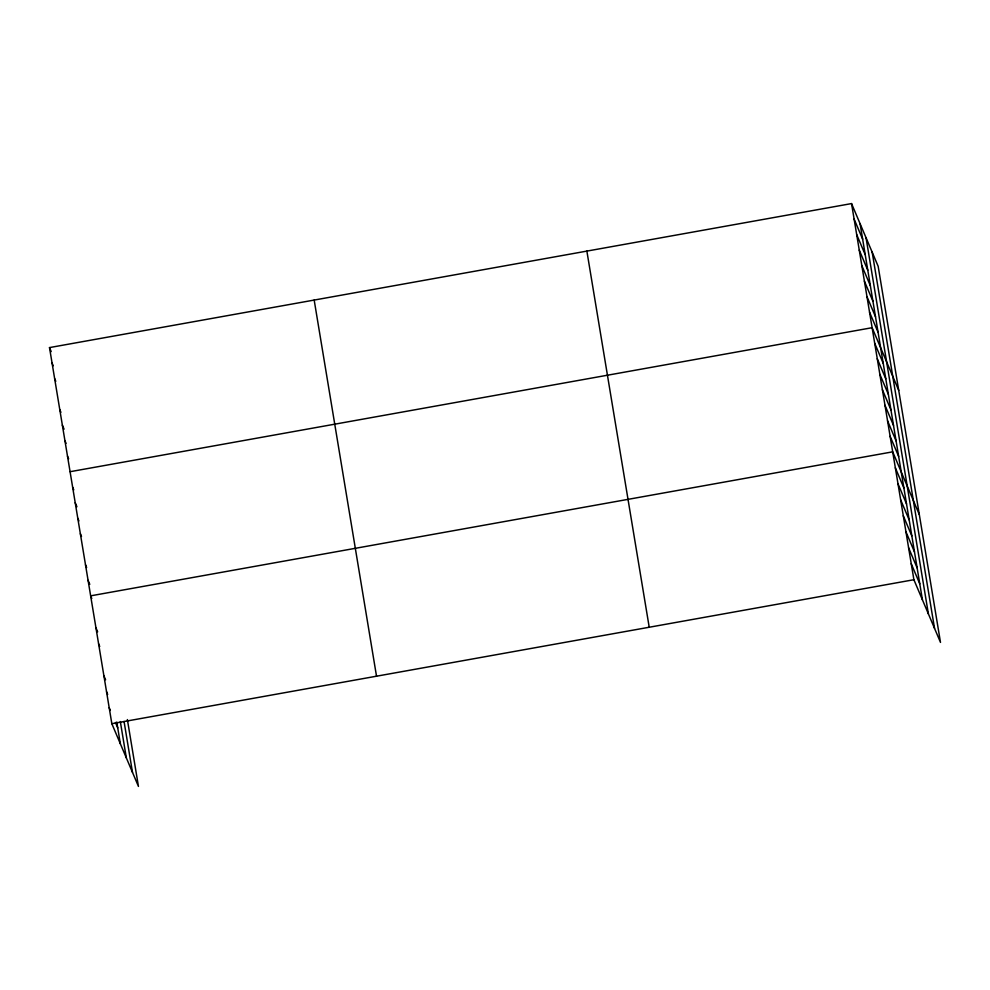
<?xml version="1.0" encoding="UTF-8"?>
<svg xmlns="http://www.w3.org/2000/svg" width="990" height="990" viewBox="0 0 990 990"><rect width="100%" height="100%" fill="white"/><g stroke="black" fill="none" stroke-linecap="round" stroke-linejoin="round"><path stroke-width="1.49" d="M127.376 719.569L138.452 786.419L111.845 723.727L49.5 347.589L851.548 203.581L878.155 266.273L940.5 642.411L913.894 579.719L851.548 203.581M70.067 471.71L872.116 327.702L898.734 390.394M111.845 723.727L913.894 579.719M854.123 219.099L862.649 239.184M856.684 234.605L865.223 254.702M859.258 250.124L867.785 270.221M861.832 265.642L870.359 285.726M864.406 281.16L872.933 301.245M866.98 296.678L875.507 316.763M869.542 312.184L878.08 332.281M874.69 343.221L883.216 363.318M877.264 358.739L885.79 378.824M879.838 374.257L888.364 394.342M882.399 389.763L890.938 409.86M884.973 405.281L893.5 425.378M887.547 420.8L896.074 440.897M890.121 436.318L898.648 456.402M919.302 514.528L892.695 451.836L90.647 595.844L91.785 598.517M895.344 467.825L903.87 487.909M897.992 483.801L906.518 503.898M900.64 499.789L909.166 519.886M903.288 515.778L911.815 535.875M905.937 531.766L914.463 551.851M908.585 547.755L917.111 567.839M911.233 563.731L919.772 583.828M49.5 347.589L51.208 351.599M52.074 363.095L53.212 365.78M54.648 378.613L55.786 381.299M59.784 409.65L60.922 412.323M62.358 425.168L64.065 429.177M64.932 440.674L66.07 443.359M67.506 456.192L68.644 458.877M72.641 487.229L73.78 489.901M75.215 502.747L76.923 506.756M77.789 518.265L78.928 520.938M80.363 533.771L81.502 536.456M85.499 564.807L86.637 567.48M88.073 580.326L89.781 584.347M95.943 627.808L97.651 631.83M98.592 643.797L99.73 646.482M103.888 675.774L105.596 679.784M106.549 691.763L107.675 694.435M109.197 707.739L110.335 710.424M115.446 722.477L117.723 727.836M872.19 252.215L934.535 628.353M866.04 237.724L928.385 613.874M860.075 223.666L922.42 599.816M586.872 251.101L649.217 627.239M314.177 300.057L376.522 676.207M124.059 721.5L132.487 772.361M120.322 721.549L126.336 757.882M116.758 722.019L120.372 743.824"/></g></svg>
